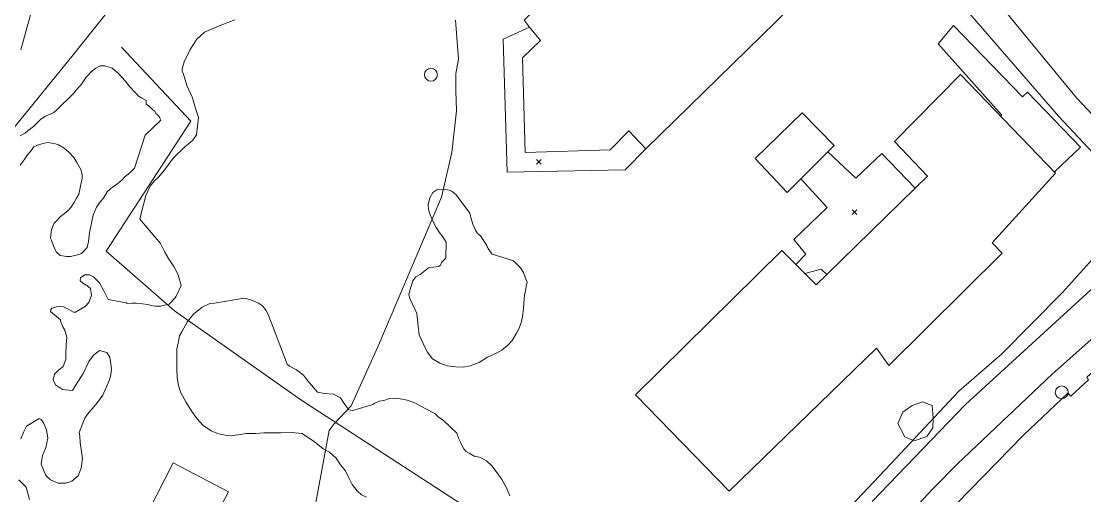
# Model space of a CAD drawing. Header units: metres. Extents: x 4652992 to 4879070, y 2074171 to 2309877.
# Drawn here: x 4653434.4 to 4653561.5, y 2306624.8 to 2306681.5 of the extents above; entities that cross this region are included whole.
import ezdxf

# ---------------------------------------------------------------- set-up
doc = ezdxf.new("R2010")
doc.units = ezdxf.units.M
doc.header["$MEASUREMENT"] = 0
doc.linetypes.add('DGN Style 2', pattern=[66.27138, 39.762828, -26.508552])
doc.linetypes.add('DGN Style 3', pattern=[92.779933, 66.271381, -26.508552])
doc.layers.get('0').update_dxf_attribs({"color": 4, "lineweight": 0})
for name, color, linetype, lineweight in [('Level 1', 2, 'Continuous', 0), ('Level 18', 5, 'Continuous', 0), ('Level 19', 38, 'DGN Style 3', 0), ('Level 20', 30, 'DGN Style 3', 0), ('Level 30', 5, 'Continuous', 0), ('Level 37', 3, 'Continuous', 0), ('Level 40', 1, 'Continuous', 0), ('Level 54', 30, 'DGN Style 2', 0), ('Level 61', 4, 'Continuous', 0), ('Level 62', 4, 'Continuous', 0), ('Level 63', 3, 'Continuous', 0)]:
    doc.layers.add(name, color=color, linetype=linetype, lineweight=lineweight)

# ---------------------------------------------------------------- blocks, each defined once
blk = doc.blocks.new('POSTE')
at = {"color": 0, "linetype": 'ByBlock', "lineweight": -2}
blk.add_circle((0, 0), 0.77, dxfattribs=at)
blk = doc.blocks.new('COTA')
at = {"color": 0, "linetype": 'ByBlock', "lineweight": -2, "ltscale": 10}
for p, q in [((0, 0), (-1.419522, -1.408457)), ((-1.408457, 1.419522), (0, 0)), ((1.419522, 1.408457), (0, 0)), ((0, 0), (1.408457, -1.419522))]:
    blk.add_line(p, q, dxfattribs=at)

msp = doc.modelspace()

# ---------------------------------------------------------------- linework, layer by layer
at = {"layer": 'Level 1'}
msp.add_polyline3d([(4653428.14612, 2306662.229922, 1430), (4653440.470095, 2306677.341311, 1429), (4653444.604922, 2306682.52051, 1428.22)], dxfattribs=at)
at = {"layer": 'Level 18', "color": 30}
for points in [[(4653611.869703, 2306616.941418, 1432.178714), (4653607.049995, 2306638.056711, 1433.235105), (4653606.119609, 2306642.360851, 1433.478023), (4653600.542444, 2306663.706199, 1434.6415), (4653599.5861, 2306665.824582, 1434.713739), (4653598.39891, 2306667.58526, 1434.799436), (4653597.806341, 2306668.265815, 1434.844428), (4653596.291048, 2306669.620054, 1434.952371), (4653595.83771, 2306669.887359, 1434.972769), (4653593.223097, 2306670.583154, 1434.912846), (4653591.844068, 2306670.109136, 1434.927127), (4653588.717842, 2306667.395318, 1435.049743), (4653570.034765, 2306650.422655, 1435.868606), (4653557.566395, 2306639.375639, 1436.498438), (4653546.246894, 2306628.64083, 1437.403203), (4653543.361799, 2306625.71391, 1437.623074), (4653541.643341, 2306623.866238, 1437.686639)], [(4653536.079954, 2306624.129948, 1437.834326), (4653547.234311, 2306635.738664, 1437.127425), (4653564.97614, 2306652.004052, 1436.050381), (4653570.194514, 2306656.491152, 1435.755845)]]:
    msp.add_polyline3d(points, dxfattribs=at)
at = {"layer": 'Level 19', "linetype": 'DGN Style 3'}
msp.add_polyline3d([(4653570.194514, 2306656.491152, 1435.755845), (4653570.070249, 2306657.289661, 1435.861611), (4653569.639404, 2306658.055683, 1435.977339), (4653558.370427, 2306670.176674, 1436.599178), (4653546.428359, 2306683.935067, 1436.552514), (4653542.714007, 2306688.289355, 1436.221554), (4653541.524343, 2306689.853208, 1436.049272), (4653541.004074, 2306690.932121, 1435.955032), (4653540.835874, 2306692.854441, 1435.845472), (4653541.924493, 2306696.144528, 1435.52013), (4653546.225847, 2306700.13692, 1435.19934), (4653547.597897, 2306698.561582, 1435.250931), (4653543.714433, 2306694.871436, 1435.613403), (4653543.16234, 2306693.255977, 1435.883104), (4653543.541403, 2306692.103327, 1435.956749), (4653545.062817, 2306690.478018, 1436.142442), (4653549.000563, 2306686.355626, 1436.446867), (4653560.477598, 2306672.41483, 1436.437609), (4653571.564198, 2306660.511536, 1435.83758), (4653572.562228, 2306660.143095, 1435.740701), (4653573.369195, 2306660.037378, 1435.629475), (4653574.810528, 2306660.577284, 1435.538513)], dxfattribs=at)
at = {"layer": 'Level 20', "linetype": 'Continuous'}
for points in [[(4653434.346739, 2306678.118663, 1430.288836), (4653436.457565, 2306685.835405, 1430.588837)], [(4653469.600497, 2306624.0276, 1441.201671), (4653471.201796, 2306632.625553, 1440.801671), (4653471.80132, 2306633.429594, 1440.801671), (4653473.840258, 2306635.587929, 1440.801671), (4653477.019059, 2306642.627056, 1440.201671), (4653484.611985, 2306660.50204, 1438.801671), (4653485.844248, 2306665.853253, 1438.801671), (4653486.42081, 2306670.847708, 1438.401671), (4653486.326298, 2306673.280088, 1437.801671), (4653486.315089, 2306675.32233, 1437.401671), (4653486.656323, 2306677.023131, 1437.401671), (4653486.300888, 2306681.673331, 1436.801671)]]:
    msp.add_polyline3d(points, dxfattribs=at)
at = {"layer": 'Level 30', "color": 1, "elevation": 1441.187876, "flags": 128}
msp.add_lwpolyline([(4653527.535442, 2306662.703671), (4653525.929639, 2306661.09457), (4653522.108096, 2306665.138961), (4653527.722472, 2306670.60597), (4653531.535835, 2306666.712278), (4653530.77571, 2306665.950592), (4653527.535442, 2306662.703671)], dxfattribs=at)
at = {"layer": 'Level 30', "color": 1}
for points in [[(4653541.807021, 2306698.387732, 1440.810311), (4653509.046088, 2306666.301593, 1440.810311), (4653509.031678, 2306666.316868, 1440.810311), (4653507.000056, 2306668.470548, 1440.810311), (4653504.753023, 2306666.184787, 1440.810311), (4653494.605676, 2306665.880203, 1440.810311), (4653494.27616, 2306677.19395, 1440.810311), (4653496.426796, 2306679.229271, 1440.810311), (4653495.13175, 2306680.859853, 1443.225609), (4653494.496531, 2306681.659652, 1444.410312), (4653494.910787, 2306682.069249, 1444.410312), (4653502.784713, 2306689.854616, 1444.410312)], [(4653551.59286, 2306653.816927, 1440.476658), (4653538.078988, 2306640.399565, 1440.476658), (4653536.600659, 2306642.459963, 1442.610312), (4653518.986401, 2306625.368109, 1442.610312), (4653507.812574, 2306636.890045, 1441.899094), (4653525.287029, 2306654.165369, 1442.610312), (4653526.948352, 2306652.48745, 1442.610312), (4653528.027104, 2306651.397921, 1442.610312), (4653529.385682, 2306650.025771, 1442.610312), (4653530.660195, 2306651.273611, 1442.610312), (4653541.210761, 2306661.603379, 1442.610312), (4653542.674435, 2306663.036422, 1442.610312), (4653538.737157, 2306667.18871, 1442.610312), (4653546.631972, 2306675.195195, 1442.610312), (4653557.963409, 2306663.383185, 1442.610312), (4653550.398405, 2306655.081806, 1440.476658), (4653551.59286, 2306653.816927, 1440.476658)], [(4653528.454579, 2306603.224671, 1442.220905), (4653527.44245, 2306604.229679, 1442.0768), (4653527.490413, 2306604.279382, 1442.0768), (4653531.581958, 2306608.519383, 1441.8991), (4653533.492098, 2306606.740211, 1441.8991), (4653536.136959, 2306604.276693, 1441.8991), (4653536.393937, 2306605.652047, 1442.2103), (4653536.881767, 2306608.262933, 1441.8991), (4653540.254379, 2306609.596691, 1441.8991), (4653537.967632, 2306611.383322, 1441.2912), (4653537.579104, 2306611.686878, 1441.1879), (4653540.987214, 2306615.462139, 1441.1879), (4653544.292957, 2306619.318292, 1441.1879), (4653542.966782, 2306620.57915, 1441.1879), (4653554.1644, 2306632.053653, 1440.4767), (4653559.459313, 2306637.074337, 1439.7654), (4653559.787052, 2306636.742965, 1439.7654), (4653561.896896, 2306638.704281, 1439.7654), (4653561.695129, 2306639.010996, 1439.7654), (4653567.527169, 2306644.187324, 1439.0542), (4653571.429255, 2306640.179566, 1440.4767)], [(4653459.188326, 2306625.315354, 1444.032747), (4653456.312483, 2306619.854096, 1444.032747), (4653449.623835, 2306623.005743, 1444.032747), (4653452.567248, 2306628.768494, 1443.321529), (4653459.188326, 2306625.315354, 1444.032747)]]:
    msp.add_polyline3d(points, dxfattribs=at)
at = {"layer": 'Level 37'}
for points in [[(4653480.380523, 2306586.949552, 1444.743966), (4653492.321917, 2306576.252443, 1444.743966), (4653496.16264, 2306580.880561, 1444.538224), (4653505.598729, 2306592.251164, 1444.032747), (4653516.616343, 2306606.105626, 1443.321529), (4653506.594854, 2306612.768863, 1443.321529), (4653494.722394, 2306618.78747, 1443.321529), (4653467.813599, 2306636.308917, 1442.610312), (4653452.73516, 2306646.953256, 1439.76544), (4653444.567596, 2306654.085255, 1437.631786), (4653454.668898, 2306669.617618, 1436.920569), (4653446.394294, 2306678.439926, 1432.653261)], [(4653516.616343, 2306606.105626, 1443.321529), (4653519.590667, 2306608.827524, 1441.899094), (4653527.191045, 2306617.358675, 1441.899094), (4653533.546531, 2306623.60599, 1440.476658), (4653538.258307, 2306628.609348, 1439.76544), (4653546.430056, 2306637.349916, 1439.76544), (4653551.525676, 2306641.768417, 1439.76544), (4653558.804667, 2306649.139378, 1439.054222), (4653565.598797, 2306656.697467, 1439.054222)]]:
    msp.add_polyline3d(points, dxfattribs=at)
at = {"layer": 'Level 40', "color": 3, "elevation": 1441.606355, "flags": 128}
msp.add_lwpolyline([(4653542.59891, 2306631.921236), (4653541.088526, 2306631.392303), (4653539.977476, 2306631.881848), (4653539.149957, 2306633.481124), (4653539.743575, 2306634.804267), (4653540.840866, 2306635.618188), (4653542.067046, 2306636.064376), (4653543.254679, 2306635.628031), (4653543.358972, 2306634.101752), (4653543.333966, 2306632.942689), (4653542.59891, 2306631.921236)], dxfattribs=at)
at = {"layer": 'Level 40', "color": 3}
for points in [[(4653459.927368, 2306681.71767, 1438.8642), (4653458.076494, 2306680.99104, 1438.8642), (4653456.310545, 2306680.225005, 1438.8642), (4653455.345434, 2306679.349172, 1438.8642), (4653454.552298, 2306678.086218, 1438.8642), (4653453.883295, 2306676.679802, 1438.8642), (4653453.6379, 2306675.863522, 1438.8642), (4653453.636616, 2306675.601369, 1438.8642), (4653453.781518, 2306675.205925, 1438.8642), (4653454.211335, 2306673.859797, 1438.8642), (4653454.856307, 2306672.384777, 1438.8642), (4653454.948698, 2306672.14992, 1438.8642), (4653454.966409, 2306672.085896, 1438.2433), (4653455.335962, 2306670.750008, 1438.8642), (4653455.576023, 2306670.048712, 1438.8642), (4653455.34695, 2306667.981083, 1441.4642), (4653454.922232, 2306667.338079, 1441.4642), (4653454.360444, 2306666.857745, 1441.4642), (4653453.947318, 2306666.534591, 1441.4642), (4653452.581294, 2306665.167266, 1441.4642), (4653451.430513, 2306663.678578, 1441.4642), (4653450.802714, 2306662.925123, 1441.4642), (4653450.289451, 2306662.445186, 1441.4642), (4653449.834495, 2306661.847186, 1441.4642), (4653449.29314, 2306660.716743, 1441.4642), (4653448.698811, 2306658.416417, 1441.4642), (4653448.589363, 2306657.878827, 1441.4642), (4653451.054825, 2306654.996191, 1444.6642), (4653451.577358, 2306653.931429, 1444.6642), (4653451.997929, 2306653.209853, 1444.6642), (4653452.64293, 2306652.251388, 1444.6642), (4653453.155809, 2306651.226727, 1444.6642), (4653453.503906, 2306649.981175, 1444.6642), (4653452.906641, 2306648.67208, 1444.6642), (4653452.793941, 2306648.498339, 1444.6642), (4653452.086989, 2306647.730531, 1444.6642), (4653451.029909, 2306647.476881, 1444.6642), (4653450.410335, 2306647.498445, 1444.6642), (4653450.145048, 2306647.549838, 1444.6642), (4653449.505742, 2306647.673653, 1444.6642), (4653448.906939, 2306647.78828, 1444.6642), (4653448.149058, 2306647.846988, 1444.6642), (4653447.650225, 2306647.846992, 1444.6642), (4653447.053197, 2306647.800535, 1444.6642), (4653446.946338, 2306647.873187, 1444.6642), (4653444.798424, 2306648.273591, 1440.2642), (4653444.272874, 2306649.34386, 1440.2642), (4653443.776744, 2306650.2684, 1440.2642), (4653443.042103, 2306651.014325, 1440.2642), (4653442.548014, 2306651.235377, 1440.2642), (4653442.013857, 2306651.248335, 1440.2642), (4653441.502575, 2306650.878865, 1440.2642), (4653441.442746, 2306650.535456, 1440.2642), (4653441.765074, 2306650.230628, 1440.2642), (4653442.259691, 2306649.976299, 1440.2642), (4653442.699409, 2306649.593551, 1440.2642), (4653442.813641, 2306648.810621, 1440.2642), (4653442.500162, 2306647.926922, 1440.2642), (4653442.078972, 2306647.475344, 1440.2642), (4653440.893575, 2306646.785704, 1440.2642), (4653440.662383, 2306646.761914, 1440.2642), (4653440.092987, 2306647.099052, 1440.2642), (4653439.44111, 2306647.416402, 1440.2642), (4653438.790893, 2306647.470862, 1440.2642), (4653438.061442, 2306647.2532, 1440.2642), (4653437.937215, 2306647.037404, 1440.2642), (4653437.903961, 2306646.874654, 1440.2642), (4653439.100236, 2306645.87423, 1441.2642), (4653439.08637, 2306645.756083, 1441.2642), (4653439.387799, 2306645.021474, 1441.2642), (4653439.606988, 2306644.614968, 1441.2642), (4653439.852034, 2306643.785287, 1441.2642), (4653439.773366, 2306642.876857, 1441.2642), (4653439.734643, 2306641.751792, 1441.2642), (4653439.729559, 2306641.136005, 1441.2642), (4653439.409495, 2306640.288479, 1441.2642), (4653438.899963, 2306639.891323, 1441.2642), (4653438.394447, 2306639.371017, 1441.2642), (4653438.240911, 2306638.676582, 1441.2642), (4653438.493181, 2306638.078039, 1441.2642), (4653439.334845, 2306637.515231, 1441.2642), (4653440.516833, 2306637.397894, 1441.2642), (4653440.896531, 2306638.006135, 1441.2642), (4653441.819957, 2306639.462076, 1441.2642), (4653442.485944, 2306640.880879, 1441.2642), (4653443.026532, 2306641.641825, 1441.2642), (4653443.74696, 2306642.21307, 1441.2642), (4653444.621011, 2306641.969647, 1441.2642), (4653444.989659, 2306641.403105, 1441.2642), (4653445.194462, 2306640.002019, 1441.2642), (4653445.111732, 2306639.277368, 1441.2642), (4653444.965502, 2306638.696173, 1441.2642), (4653444.17421, 2306636.862168, 1441.2642), (4653443.520222, 2306635.970315, 1441.2642), (4653442.892439, 2306635.21182, 1441.2642), (4653442.309641, 2306634.596246, 1441.2642), (4653442.028379, 2306634.08807, 1441.2642), (4653441.346196, 2306632.374179, 1441.6642), (4653441.400571, 2306631.958255, 1441.6642), (4653441.449482, 2306631.1871, 1441.6642), (4653441.736655, 2306629.265151, 1441.6642), (4653441.560285, 2306628.135221, 1441.6642), (4653441.193356, 2306627.195008, 1441.6642), (4653440.445976, 2306626.572568, 1441.6642), (4653439.682983, 2306626.32852, 1441.6642), (4653438.82807, 2306626.33443, 1441.6642), (4653437.898526, 2306626.714364, 1441.6642), (4653437.341988, 2306627.251391, 1441.6642), (4653436.794663, 2306628.600289, 1441.6642), (4653436.935996, 2306629.645089, 1441.6642), (4653437.347786, 2306630.586236, 1441.6642), (4653437.582418, 2306631.727744, 1441.6642), (4653437.422598, 2306632.725634, 1441.6642), (4653437.066128, 2306633.560958, 1441.6642), (4653436.787857, 2306633.944881, 1441.6642), (4653436.549525, 2306634.050021, 1441.6642), (4653435.059741, 2306633.154063, 1443.4642), (4653434.703004, 2306632.523557, 1443.4642), (4653434.365019, 2306631.614646, 1443.4642)], [(4653434.268518, 2306664.345476, 1437.6064), (4653434.774557, 2306664.996887, 1437.6064), (4653435.172491, 2306665.575517, 1437.6064), (4653435.533422, 2306665.973755, 1437.6064), (4653435.931231, 2306666.552213, 1437.6064), (4653436.344637, 2306666.75255, 1437.6064), (4653437.134393, 2306666.972914, 1437.6064), (4653437.618678, 2306667.065562, 1437.6064), (4653438.513315, 2306666.890419, 1437.6064), (4653438.862705, 2306666.759976, 1437.8064), (4653439.5326, 2306666.379549, 1438.0064), (4653440.084614, 2306665.896905, 1438.0064), (4653440.698644, 2306665.246865, 1438.2064), (4653441.044358, 2306664.649652, 1438.4064), (4653441.531678, 2306663.837921, 1438.6064), (4653441.689224, 2306663.24564, 1438.6064), (4653441.704973, 2306662.868218, 1438.6064), (4653441.631435, 2306662.508221, 1438.6064), (4653441.576278, 2306662.238209, 1438.6064), (4653441.374016, 2306661.248056, 1438.6064), (4653441.300457, 2306660.887958, 1438.6064), (4653441.011488, 2306660.382616, 1438.6064), (4653440.72248, 2306659.877206, 1438.6064), (4653440.3257, 2306659.299086, 1438.6064), (4653439.965665, 2306658.901008, 1438.6064), (4653439.408459, 2306658.447616, 1438.6064), (4653439.085134, 2306658.229591, 1438.6064), (4653438.724935, 2306657.831353, 1438.6064), (4653438.364687, 2306657.433059, 1438.6064), (4653438.020073, 2306656.656843, 1438.6064), (4653437.896451, 2306655.615157, 1438.4064), (4653438.028177, 2306655.367099, 1438.2064), (4653438.265163, 2306654.723263, 1438.0064), (4653438.583447, 2306654.004759, 1438.0064), (4653439.046516, 2306653.539549, 1438.0064), (4653439.860338, 2306653.439859, 1437.8064), (4653440.316517, 2306653.409696, 1437.6064), (4653440.809775, 2306653.5601, 1437.4064), (4653441.294135, 2306653.653682, 1437.4064), (4653441.599461, 2306653.782041, 1437.4064), (4653441.941604, 2306654.090912, 1437.4064), (4653442.302123, 2306654.489998, 1437.4064), (4653442.449457, 2306655.211965, 1437.4064), (4653442.580972, 2306656.312162, 1437.4064), (4653442.801908, 2306657.39475, 1437.4064), (4653443.004396, 2306658.386945, 1437.4064), (4653443.385691, 2306659.344088, 1437.4064), (4653443.890527, 2306659.995658, 1437.4064), (4653444.250696, 2306660.394098, 1437.4064), (4653444.684363, 2306661.15304, 1437.4064), (4653445.026033, 2306661.461205, 1437.4064), (4653445.367662, 2306661.769333, 1437.4064), (4653445.90633, 2306662.132616, 1437.4064), (4653446.463269, 2306662.585932, 1437.4064), (4653446.82309, 2306662.984004, 1437.4064), (4653447.379849, 2306663.437164, 1437.4064), (4653447.954851, 2306663.980298, 1437.4064), (4653449.226598, 2306667.94416, 1437.4064), (4653451.100369, 2306669.723906, 1437.4064), (4653451.016484, 2306669.902015, 1437.2064), (4653450.886381, 2306670.178279, 1437.0064), (4653450.655269, 2306670.410869, 1437.0064), (4653450.49508, 2306670.535933, 1437.0064), (4653450.364796, 2306670.812476, 1436.8064), (4653450.115269, 2306670.955126, 1436.8064), (4653449.735233, 2306671.374589, 1436.6064), (4653449.325308, 2306671.642456, 1436.6064), (4653449.320681, 2306672.082085, 1436.4064), (4653448.814083, 2306672.339564, 1436.2064), (4653448.403874, 2306672.607631, 1436.2064), (4653448.101405, 2306672.948227, 1436.2064), (4653447.336, 2306673.754722, 1436.2064), (4653446.820395, 2306674.418408, 1436.2064), (4653445.983842, 2306675.332713, 1436.2064), (4653445.270905, 2306675.941628, 1436.2064), (4653444.394835, 2306676.20788, 1436.2064), (4653443.839663, 2306676.223504, 1436.2064), (4653443.318653, 2306675.951202, 1436.2064), (4653442.76072, 2306675.498625, 1436.2064), (4653442.400115, 2306675.100862, 1436.2064), (4653442.165826, 2306674.8657, 1436.2064), (4653441.768277, 2306674.287564, 1436.2064), (4653441.497062, 2306673.872035, 1436.2064), (4653441.154717, 2306673.56422, 1436.2064), (4653440.649007, 2306672.913281, 1436.2064), (4653440.180094, 2306672.442584, 1436.2064), (4653439.133974, 2306671.428323, 1436.2064), (4653438.6648, 2306670.957367, 1436.2064), (4653438.322102, 2306670.649211, 1436.2064), (4653437.296523, 2306670.193354, 1436.2064), (4653436.755886, 2306669.829987, 1436.2064), (4653435.943346, 2306669.050336, 1436.2064)], [(4653435.943346, 2306669.050336, 1436.2064), (4653434.932669, 2306668.215292, 1436.2064), (4653434.301888, 2306667.869166, 1436.2064)], [(4653488.049035, 2306640.372631, 1453.006355), (4653487.212037, 2306640.19549, 1453.006355), (4653486.349689, 2306640.226702, 1453.006355), (4653485.307181, 2306640.360595, 1453.006355), (4653484.432362, 2306640.665592, 1453.006355), (4653483.532249, 2306641.179089, 1453.006355), (4653482.90364, 2306642.047236, 1453.006355), (4653482.429939, 2306643.021118, 1453.006355), (4653481.969328, 2306644.06031, 1453.006355), (4653481.843739, 2306645.102347, 1453.006355), (4653481.681025, 2306646.626315, 1453.006355), (4653481.16919, 2306647.743132, 1453.006355), (4653480.836338, 2306648.418221, 1453.006355), (4653480.721746, 2306648.847422, 1453.006355), (4653480.826492, 2306649.369599, 1453.006355), (4653481.190879, 2306650.519271, 1453.006355), (4653481.553046, 2306650.991174, 1453.006355), (4653482.082058, 2306651.294937, 1453.006355), (4653483.051411, 2306652.087784, 1450.006355), (4653484.261202, 2306652.229375, 1447.806355), (4653484.495076, 2306652.38856, 1447.806355), (4653484.625671, 2306652.704376, 1447.806355), (4653484.885829, 2306652.994897, 1447.806355), (4653485.14596, 2306653.285388, 1447.806355), (4653485.18374, 2306655.13982, 1445.006355), (4653484.769137, 2306655.768808, 1445.006355), (4653484.341312, 2306656.331897, 1445.006355), (4653483.978515, 2306656.882291, 1445.006355), (4653483.642142, 2306657.564514, 1445.006355), (4653483.267158, 2306658.39127, 1445.006355), (4653483.060886, 2306659.048024, 1445.006355), (4653483.036544, 2306659.600655, 1445.006355), (4653483.208377, 2306660.457197, 1445.006355), (4653483.600674, 2306661.065007, 1445.006355), (4653484.07011, 2306661.383756, 1445.006355), (4653484.903136, 2306661.494258, 1445.006355), (4653485.553188, 2306661.366813, 1445.006355), (4653485.864982, 2306661.237245, 1445.006355), (4653486.383945, 2306660.793315, 1445.006355), (4653488.001785, 2306658.602897, 1447.006355), (4653488.065637, 2306658.249146, 1447.006355), (4653488.34828, 2306657.306534, 1447.006355), (4653488.670363, 2306656.560952, 1447.006355), (4653488.928584, 2306656.169159, 1447.006355), (4653489.277857, 2306655.896096, 1447.006355), (4653490.019605, 2306654.73466, 1451.206354), (4653490.057881, 2306654.591471, 1451.206354), (4653490.263199, 2306654.279949, 1451.206354), (4653490.417185, 2306654.04631, 1451.206354), (4653490.686877, 2306653.722229, 1451.206354), (4653493.223087, 2306652.916261, 1453.006355), (4653493.671482, 2306652.49044, 1453.006355), (4653494.055686, 2306652.07716, 1453.006355), (4653494.413892, 2306651.533629, 1453.006355), (4653494.630782, 2306650.949983, 1453.006355), (4653494.847676, 2306650.366327, 1453.006355), (4653494.743767, 2306649.845154, 1453.006355), (4653494.639849, 2306649.323932, 1453.006355), (4653494.535921, 2306648.802663, 1453.006355), (4653494.50915, 2306648.334023, 1453.006355), (4653494.429615, 2306647.266297, 1453.006355), (4653494.285884, 2306646.210881, 1453.006355), (4653494.155921, 2306645.558951, 1453.006355), (4653493.884551, 2306644.866676, 1453.006355), (4653493.561938, 2306644.251972, 1453.006355), (4653493.05882, 2306643.40119, 1453.006355), (4653492.543403, 2306642.823618, 1453.006355), (4653491.82215, 2306642.218042, 1453.006355), (4653491.075527, 2306641.820541, 1453.006355), (4653490.122892, 2306641.395028, 1453.006355), (4653489.130863, 2306640.773536, 1453.006355), (4653488.049035, 2306640.372631, 1453.006355)], [(4653475.667447, 2306624.665505, 1450.406354), (4653475.045791, 2306624.921256, 1450.406354), (4653474.54171, 2306625.427821, 1450.406354), (4653473.947588, 2306626.156662, 1450.406354), (4653473.47112, 2306627.136282, 1450.406354), (4653473.136271, 2306627.815436, 1450.406354), (4653472.542092, 2306628.544366, 1450.406354), (4653472.025943, 2306629.32667, 1450.406354), (4653471.223935, 2306630.027265, 1450.406354), (4653470.498615, 2306630.439891, 1450.406354), (4653469.450183, 2306631.256284, 1450.406354), (4653467.97387, 2306632.291705, 1450.406354), (4653466.649352, 2306632.409678, 1450.406354), (4653465.427732, 2306632.371116, 1450.406354), (4653464.478795, 2306632.348428, 1450.406354), (4653463.39971, 2306632.350701, 1450.406354), (4653462.436993, 2306632.262173, 1450.406354), (4653461.292355, 2306632.276922, 1450.406354), (4653460.380814, 2306632.110024, 1450.406354), (4653459.208943, 2306631.993036, 1450.406354), (4653457.973248, 2306632.230341, 1450.406354), (4653457.102511, 2306632.60286, 1450.406354), (4653456.089769, 2306633.276443, 1450.406354), (4653455.428948, 2306634.01935, 1450.406354), (4653454.794774, 2306634.894049, 1450.406354), (4653454.083794, 2306636.057292, 1450.406354), (4653453.489627, 2306637.129653, 1450.406354), (4653453.194227, 2306638.007638, 1450.406354), (4653453.042388, 2306638.926348, 1450.406354), (4653453.009081, 2306640.095772, 1450.406354), (4653452.987443, 2306640.989189, 1450.406354), (4653452.994208, 2306642.35576, 1450.406354), (4653453.141099, 2306643.079617, 1450.406354), (4653453.314674, 2306643.934966, 1450.406354), (4653453.616672, 2306644.423534, 1450.406354), (4653454.273914, 2306645.66354, 1450.406354), (4653454.994332, 2306646.549215, 1450.406354), (4653456.039623, 2306647.371659, 1450.406354), (4653456.939616, 2306647.812078, 1450.406354), (4653457.486207, 2306647.842755, 1450.406354), (4653461.051971, 2306648.448752, 1450.406354), (4653461.817802, 2306648.231965, 1450.406354), (4653462.32386, 2306648.065568, 1450.406354), (4653462.751679, 2306647.846103, 1450.406354), (4653463.231092, 2306647.548396, 1450.406354), (4653463.657381, 2306646.988018, 1450.406354), (4653463.992222, 2306646.308879, 1450.406354), (4653464.480498, 2306645.053982, 1450.406354), (4653466.165436, 2306640.57762, 1449.406354), (4653466.450487, 2306640.317427, 1449.406354), (4653467.306954, 2306639.878505, 1449.406354), (4653468.123495, 2306639.242232, 1449.406354), (4653468.601949, 2306638.60291, 1449.406354), (4653469.805293, 2306637.208424, 1449.406354), (4653470.649361, 2306637.045614, 1449.406354), (4653471.71447, 2306636.976878, 1449.406354), (4653472.57013, 2306636.538422, 1449.406354), (4653473.08674, 2306635.755288, 1449.406354), (4653473.564901, 2306635.116294, 1449.406354)], [(4653473.564901, 2306635.116294, 1449.406354), (4653474.019071, 2306635.028761, 1449.406354), (4653476.426822, 2306635.736408, 1448.406354), (4653476.661275, 2306635.896431, 1448.406354), (4653477.181825, 2306636.138055, 1448.406354), (4653477.740773, 2306636.235412, 1448.406354), (4653478.390951, 2306636.451919, 1448.406354), (4653479.27414, 2306636.48661, 1448.406354), (4653480.506752, 2306636.248672, 1448.406354), (4653481.518103, 2306635.916711, 1448.406354), (4653482.606201, 2306635.296516, 1448.406354), (4653483.823729, 2306634.651432, 1448.406354), (4653484.276431, 2306634.222316, 1448.406354), (4653484.807079, 2306633.846545, 1448.406354), (4653486.444576, 2306632.296381, 1450.806355), (4653486.66256, 2306631.709412, 1450.806355), (4653486.906757, 2306631.253638, 1450.806355), (4653487.137849, 2306630.732261, 1450.806355), (4653487.279126, 2306630.432555, 1450.806355), (4653487.549523, 2306630.108, 1450.806355), (4653487.910663, 2306629.902249, 1450.806355), (4653488.516876, 2306629.581229, 1450.806355), (4653489.162287, 2306629.457053, 1450.806355), (4653490.013374, 2306629.020848, 1450.806355), (4653490.631544, 2306628.425144, 1450.806355), (4653491.159002, 2306627.71069, 1450.806355), (4653491.840743, 2306626.762263, 1450.806355), (4653492.328945, 2306625.851049, 1450.806355), (4653492.791013, 2306624.808611, 1450.806355)], [(4653434.130103, 2306626.739459, 1443.4642), (4653435.001321, 2306625.858405, 1443.4642), (4653435.412963, 2306624.389783, 1443.4642)]]:
    msp.add_polyline3d(points, dxfattribs=at)
at = {"layer": 'Level 54', "linetype": 'Continuous'}
msp.add_polyline3d([(4653557.823658, 2306663.528863, 1438.010311), (4653560.944178, 2306666.500779, 1438.010311), (4653557.804163, 2306669.752752, 1438.010311), (4653554.607016, 2306673.071729, 1437.210312), (4653554.027085, 2306672.519928, 1437.210312), (4653545.778035, 2306681.028544, 1437.610312), (4653543.965301, 2306678.833114, 1437.610312), (4653551.568629, 2306670.31228, 1438.210312), (4653551.437513, 2306670.185849, 1438.210312)], dxfattribs=at)
at = {"layer": 'Level 62', "elevation": 1438.410312, "flags": 128}
for points in [[(4653530.775855, 2306665.950454), (4653534.117531, 2306662.775355), (4653537.209006, 2306665.760742), (4653541.210622, 2306661.603523)], [(4653526.948491, 2306652.487593), (4653528.157624, 2306653.725704), (4653526.706965, 2306655.444614), (4653530.693036, 2306659.270687), (4653527.535577, 2306662.703523)], [(4653530.660051, 2306651.27375), (4653529.974364, 2306651.935222), (4653528.027325, 2306651.397982)]]:
    msp.add_lwpolyline(points, dxfattribs=at)
at = {"layer": 'Level 62'}
msp.add_polyline3d([(4653509.031539, 2306666.316724, 1437.151987), (4653506.577209, 2306663.776254, 1437.151987), (4653492.465895, 2306663.505118, 1437.351988), (4653491.969343, 2306679.402676, 1436.951987), (4653495.131563, 2306680.859767, 1436.951987)], dxfattribs=at)

# ---------------------------------------------------------------- block references
at = {"layer": 'Level 61', "zscale": 0.1}
for p in [(4653483.353907, 2306675.156829, 1437.631786), (4653558.717436, 2306637.191053, 1437.410312)]:
    msp.add_blockref('POSTE', p, dxfattribs=at)
at = {"layer": 'Level 63', "xscale": 0.2, "yscale": 0.2, "zscale": 0.1}
for p in [(4653496.234926, 2306664.753322, 1437.115371), (4653533.958863, 2306658.71468, 1438.410312)]:
    msp.add_blockref('COTA', p, dxfattribs=at)

doc.saveas('drawing.dxf')
